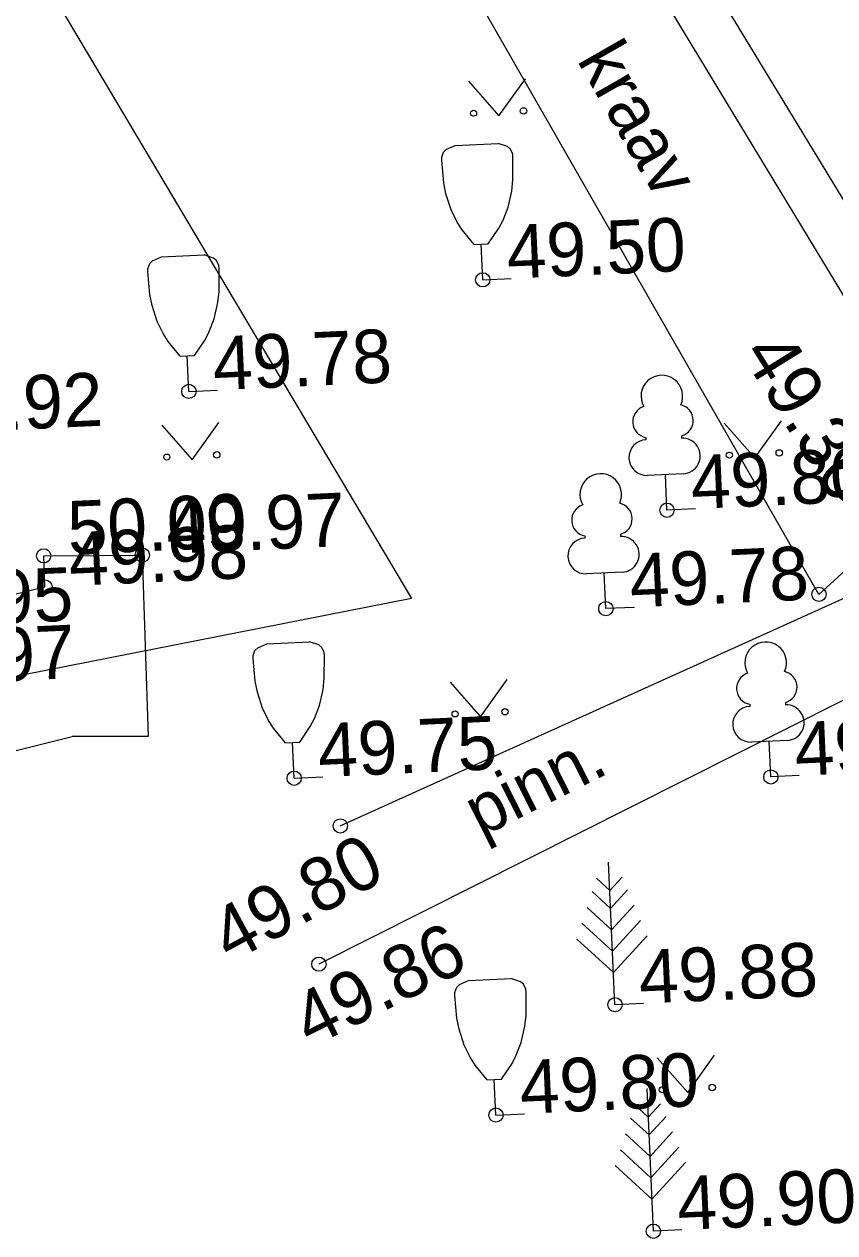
# Model space of a CAD drawing. Extents: x 641382 to 641746, y 6455043 to 6455939.
# Drawn here: x 641642.53 to 641653.88, y 6455504.72 to 6455521.65 of the extents above; entities that cross this region are included whole.
import ezdxf

# ---------------------------------------------------------------- set-up
doc = ezdxf.new("R2010")
doc.units = 0
for name, color, linetype in [('AIAD', 7, 'Continuous'), ('KQLVIKUD', 7, 'Continuous'), ('KRUNDIPIIR', 7, 'Continuous'), ('Level 13', 7, 'Continuous'), ('Level 15', 7, 'Continuous'), ('Level 16', 7, 'Continuous'), ('Level 20', 7, 'Continuous'), ('Level 27', 7, 'Continuous'), ('Level 30', 7, 'Continuous'), ('Level 39', 7, 'Continuous'), ('Level 40', 7, 'Continuous'), ('Level 5', 7, 'Continuous'), ('Level 6', 7, 'Continuous'), ('Level 63', 7, 'Continuous'), ('Level 8', 7, 'Continuous'), ('Level 9', 7, 'Continuous'), ('RESTKAEV', 7, 'Continuous')]:
    doc.layers.add(name, color=color, linetype=linetype)

# ---------------------------------------------------------------- blocks, each defined once
blk = doc.blocks.new('VKIT10')
at = {"layer": 'AIAD'}
for p, q in [((-300, 1900), (300, 1900)), ((-100, 500), (100, 500)), ((0, 0), (0, 500)), ((0, 0), (400, 0))]:
    blk.add_line(p, q, dxfattribs=at)
for points in [[(-100, 500), (-258.4, 712.96), (-322.92, 824.71), (-400, 1000), (-461.28, 1225.3), (-484.95, 1381.3), (-500, 1700), (-497.94, 1741.58), (-468.34, 1813.02), (-428.03, 1850.1), (-300, 1900)], [(100, 500), (258.4, 712.96), (322.92, 824.71), (400, 1000), (461.28, 1225.3), (484.95, 1381.3), (500, 1700), (497.94, 1741.58), (468.34, 1813.02), (428.03, 1850.1), (300, 1900)]]:
    blk.add_lwpolyline(points, dxfattribs=at)
blk = doc.blocks.new('VMAND8')
at = {"layer": 'Level 16'}
for p, q in [((0, 0), (0, 2000)), ((0, 1600), (-181.08, 1781.08)), ((0, 1600), (181.08, 1781.08)), ((0, 1350), (-248.65, 1598.65)), ((0, 1350), (248.65, 1598.65)), ((0, 1050), (-329.73, 1379.73)), ((0, 1050), (329.73, 1379.73)), ((0, 750), (-410.81, 1160.81)), ((0, 750), (410.81, 1160.81)), ((0, 450), (-491.89, 941.89)), ((0, 450), (491.89, 941.89)), ((400, 0), (0, 0))]:
    blk.add_line(p, q, dxfattribs=at)
blk = doc.blocks.new('VLAIP8')
at = {"layer": 'Level 8'}
for p, q in [((-250, 1032), (-250, 1000)), ((250, 1032), (250, 1000)), ((250, 500), (-250, 500)), ((0, 0), (0, 500)), ((400, 0), (0, 0))]:
    blk.add_line(p, q, dxfattribs=at)
for centre, radius, start, end in [((0, 1600), 292, 332.5799, 207.4201), ((-200, 1250), 224, 105.2441, 257.079), ((200, 1250), 224, 282.921, 74.7559), ((-250, 750), 250, 90, 270), ((250, 750), 250, 270, 90)]:
    blk.add_arc(centre, radius, start, end, dxfattribs=at)
blk = doc.blocks.new('VMUR13')
at = {"layer": 'RESTKAEV'}
for p, q in [((-403, 505), (0, 0)), ((0, 0), (397, 505))]:
    blk.add_line(p, q, dxfattribs=at)
for centre, radius in [((-353, 55), 42.8), ((347, 55), 45.2)]:
    blk.add_circle(centre, radius, dxfattribs=at)
blk = doc.blocks.new('PUNK10')
at = {"layer": 'KRUNDIPIIR'}
blk.add_circle((0, 0), 100, dxfattribs=at)
blk = doc.blocks.new('VLAIP6')
at = {"layer": 'AIAD'}
for p, q in [((-250, 1032), (-250, 1000)), ((250, 1032), (250, 1000)), ((250, 500), (-250, 500)), ((0, 0), (0, 500)), ((400, 0), (0, 0))]:
    blk.add_line(p, q, dxfattribs=at)
for centre, radius, start, end in [((0, 1600), 292, 332.5799, 207.4201), ((-200, 1250), 224, 105.2441, 257.079), ((200, 1250), 224, 282.921, 74.7559), ((-250, 750), 250, 90, 270), ((250, 750), 250, 270, 90)]:
    blk.add_arc(centre, radius, start, end, dxfattribs=at)
blk = doc.blocks.new('PUNK11')
at = {"layer": 'KQLVIKUD'}
blk.add_circle((0, 0), 100, dxfattribs=at)

msp = doc.modelspace()

# ---------------------------------------------------------------- linework, layer by layer
at = {"layer": 'Level 13'}
for p, q in [((641642.804, 6455514.205), (641642.804, 6455514.205)), ((641642.804, 6455514.205), (641642.804, 6455514.205)), ((641642.804, 6455514.205), (641642.804, 6455514.205)), ((641642.804, 6455514.205), (641642.804, 6455514.205)), ((641642.804, 6455514.205), (641642.804, 6455514.205)), ((641642.804, 6455514.205), (641642.804, 6455514.205)), ((641644.185, 6455514.216), (641644.185, 6455514.216)), ((641644.185, 6455514.216), (641644.185, 6455514.216)), ((641644.185, 6455514.216), (641644.185, 6455514.216)), ((641644.185, 6455514.216), (641644.185, 6455514.216)), ((641644.185, 6455514.216), (641644.185, 6455514.216)), ((641644.185, 6455514.216), (641644.185, 6455514.216)), ((641642.821, 6455513.769), (641642.821, 6455513.769)), ((641642.821, 6455513.769), (641642.821, 6455513.769)), ((641642.821, 6455513.769), (641642.821, 6455513.769)), ((641642.821, 6455513.769), (641642.821, 6455513.769)), ((641642.821, 6455513.769), (641642.821, 6455513.769)), ((641642.821, 6455513.769), (641642.821, 6455513.769))]:
    msp.add_line(p, q, dxfattribs=at)
msp.add_lwpolyline([(641637.444, 6455510.8), (641637.222, 6455510.089), (641634.311, 6455509.402), (641633.883, 6455511.438), (641636.674, 6455512.119), (641637.264, 6455511.624), (641640.4, 6455512.367), (641640.374, 6455513.174), (641642.821, 6455513.769), (641642.804, 6455514.205), (641644.185, 6455514.216)], dxfattribs=at)
msp.add_lwpolyline([(641637.444, 6455510.8), (641637.222, 6455510.089), (641634.311, 6455509.402), (641633.883, 6455511.438), (641636.674, 6455512.119), (641637.264, 6455511.624), (641640.4, 6455512.367), (641640.374, 6455513.174), (641642.821, 6455513.769), (641642.804, 6455514.205), (641644.185, 6455514.216)], dxfattribs=at)
at = {"layer": 'Level 15'}
for points in [[(641644.185, 6455514.216), (641644.265, 6455511.676), (641643.205, 6455511.677)], [(641644.185, 6455514.216), (641644.265, 6455511.676), (641643.205, 6455511.677)], [(641637.444, 6455510.8), (641640.602, 6455511.566), (641640.997, 6455511.124), (641643.239, 6455511.686)], [(641637.444, 6455510.8), (641640.602, 6455511.566), (641640.997, 6455511.124), (641643.239, 6455511.686)]]:
    msp.add_lwpolyline(points, dxfattribs=at)
at = {"layer": 'Level 30'}
for p, q in [((641655.924, 6455516.023), (641648.842, 6455527.689)), ((641646.957, 6455510.423), (641646.957, 6455510.423)), ((641646.957, 6455510.423), (641646.957, 6455510.423)), ((641646.957, 6455510.423), (641646.957, 6455510.423)), ((641646.657, 6455508.487), (641646.657, 6455508.487)), ((641646.657, 6455508.487), (641646.657, 6455508.487)), ((641646.657, 6455508.487), (641646.657, 6455508.487))]:
    msp.add_line(p, q, dxfattribs=at)
for points in [[(641646.957, 6455510.423), (641654.815, 6455513.976), (641655.924, 6455516.023)], [(641656.621, 6455514.404), (641654.698, 6455512.536), (641646.657, 6455508.487)]]:
    msp.add_lwpolyline(points, dxfattribs=at)
at = {"layer": 'Level 40'}
for p, q in [((641653.659, 6455513.666), (641646.658, 6455525.886)), ((641653.659, 6455513.666), (641646.658, 6455525.886)), ((641647.955, 6455513.608), (641647.955, 6455513.608)), ((641653.659, 6455513.666), (641653.659, 6455513.666)), ((641653.659, 6455513.666), (641653.659, 6455513.666)), ((641653.659, 6455513.666), (641653.659, 6455513.666)), ((641653.659, 6455513.666), (641653.659, 6455513.666)), ((641653.659, 6455513.666), (641653.659, 6455513.666)), ((641653.659, 6455513.666), (641653.659, 6455513.666))]:
    msp.add_line(p, q, dxfattribs=at)
msp.add_lwpolyline([(641627.214, 6455548.504), (641647.955, 6455513.608), (641600.067, 6455504.18), (641586.383, 6455526.467), (641585.088, 6455528.579)], close=True, dxfattribs=at)
msp.add_lwpolyline([(641653.659, 6455513.666), (641655.513, 6455515.36), (641648.438, 6455527.042), (641646.658, 6455525.886)], dxfattribs=at)
msp.add_lwpolyline([(641653.659, 6455513.666), (641655.513, 6455515.36), (641648.438, 6455527.042), (641646.658, 6455525.886)], dxfattribs=at)
at = {"layer": 'Level 8'}
for p, q in [((641648.952, 6455518.07), (641648.952, 6455518.07)), ((641648.952, 6455518.07), (641648.952, 6455518.07)), ((641648.952, 6455518.07), (641648.952, 6455518.07)), ((641648.952, 6455518.07), (641648.952, 6455518.07)), ((641648.952, 6455518.07), (641648.952, 6455518.07)), ((641648.952, 6455518.07), (641648.952, 6455518.07)), ((641644.837, 6455516.508), (641644.837, 6455516.508)), ((641644.837, 6455516.508), (641644.837, 6455516.508)), ((641644.837, 6455516.508), (641644.837, 6455516.508)), ((641644.837, 6455516.508), (641644.837, 6455516.508)), ((641644.837, 6455516.508), (641644.837, 6455516.508)), ((641644.837, 6455516.508), (641644.837, 6455516.508)), ((641651.531, 6455514.844), (641651.531, 6455514.844)), ((641651.531, 6455514.844), (641651.531, 6455514.844)), ((641651.531, 6455514.844), (641651.531, 6455514.844)), ((641651.531, 6455514.844), (641651.531, 6455514.844)), ((641651.531, 6455514.844), (641651.531, 6455514.844)), ((641651.531, 6455514.844), (641651.531, 6455514.844)), ((641650.676, 6455513.466), (641650.676, 6455513.466)), ((641650.676, 6455513.466), (641650.676, 6455513.466)), ((641650.676, 6455513.466), (641650.676, 6455513.466)), ((641650.676, 6455513.466), (641650.676, 6455513.466)), ((641650.676, 6455513.466), (641650.676, 6455513.466)), ((641650.676, 6455513.466), (641650.676, 6455513.466)), ((641646.311, 6455511.091), (641646.311, 6455511.091)), ((641646.311, 6455511.091), (641646.311, 6455511.091)), ((641646.311, 6455511.091), (641646.311, 6455511.091)), ((641646.311, 6455511.091), (641646.311, 6455511.091)), ((641646.311, 6455511.091), (641646.311, 6455511.091)), ((641646.311, 6455511.091), (641646.311, 6455511.091)), ((641652.985, 6455511.109), (641652.985, 6455511.109)), ((641652.985, 6455511.109), (641652.985, 6455511.109)), ((641652.985, 6455511.109), (641652.985, 6455511.109)), ((641652.985, 6455511.109), (641652.985, 6455511.109)), ((641652.985, 6455511.109), (641652.985, 6455511.109)), ((641652.985, 6455511.109), (641652.985, 6455511.109)), ((641650.803, 6455507.919), (641650.803, 6455507.919)), ((641650.803, 6455507.919), (641650.803, 6455507.919)), ((641650.803, 6455507.919), (641650.803, 6455507.919)), ((641650.803, 6455507.919), (641650.803, 6455507.919)), ((641650.803, 6455507.919), (641650.803, 6455507.919)), ((641650.803, 6455507.919), (641650.803, 6455507.919)), ((641649.136, 6455506.374), (641649.136, 6455506.374)), ((641649.136, 6455506.374), (641649.136, 6455506.374)), ((641649.136, 6455506.374), (641649.136, 6455506.374)), ((641649.136, 6455506.374), (641649.136, 6455506.374)), ((641649.136, 6455506.374), (641649.136, 6455506.374)), ((641649.136, 6455506.374), (641649.136, 6455506.374)), ((641651.341, 6455504.747), (641651.341, 6455504.747)), ((641651.341, 6455504.747), (641651.341, 6455504.747)), ((641651.341, 6455504.747), (641651.341, 6455504.747)), ((641651.341, 6455504.747), (641651.341, 6455504.747)), ((641651.341, 6455504.747), (641651.341, 6455504.747)), ((641651.341, 6455504.747), (641651.341, 6455504.747))]:
    msp.add_line(p, q, dxfattribs=at)
at = {"layer": 'Level 9'}
for p, q in [((641655.924, 6455516.023), (641648.842, 6455527.689)), ((641646.957, 6455510.423), (641646.957, 6455510.423)), ((641646.957, 6455510.423), (641646.957, 6455510.423)), ((641646.957, 6455510.423), (641646.957, 6455510.423)), ((641646.657, 6455508.487), (641646.657, 6455508.487)), ((641646.657, 6455508.487), (641646.657, 6455508.487)), ((641646.657, 6455508.487), (641646.657, 6455508.487))]:
    msp.add_line(p, q, dxfattribs=at)
for points in [[(641646.957, 6455510.423), (641654.815, 6455513.976), (641655.924, 6455516.023)], [(641656.621, 6455514.404), (641654.698, 6455512.536), (641646.657, 6455508.487)]]:
    msp.add_lwpolyline(points, dxfattribs=at)

# ---------------------------------------------------------------- block references
at = {"layer": 'Level 20', "xscale": 0.0009994242458242807, "yscale": 0.000999424245824281, "rotation": 2.5653181578468396}
for p in [(641649.178, 6455520.365), (641649.178, 6455520.365), (641644.883, 6455515.549), (641644.883, 6455515.549), (641652.759, 6455515.576), (641652.759, 6455515.576), (641648.919, 6455511.952), (641648.919, 6455511.952), (641651.821, 6455506.689), (641651.821, 6455506.689)]:
    msp.add_blockref('VMUR13', p, dxfattribs=at)
at = {"layer": 'Level 27', "xscale": 0.0009994242458242807, "yscale": 0.000999424245824281, "rotation": 2.5653181578468396}
for name, p in [('PUNK10', (641648.952, 6455518.07)), ('PUNK11', (641648.952, 6455518.07)), ('PUNK10', (641644.837, 6455516.508)), ('PUNK11', (641644.837, 6455516.508)), ('PUNK10', (641651.531, 6455514.844)), ('PUNK11', (641651.531, 6455514.844)), ('PUNK10', (641642.804, 6455514.205)), ('PUNK11', (641642.804, 6455514.205)), ('PUNK10', (641644.185, 6455514.216)), ('PUNK11', (641644.185, 6455514.216)), ('PUNK10', (641642.821, 6455513.769)), ('PUNK11', (641642.821, 6455513.769)), ('PUNK10', (641653.659, 6455513.666)), ('PUNK11', (641653.659, 6455513.666)), ('PUNK10', (641650.676, 6455513.466)), ('PUNK11', (641650.676, 6455513.466)), ('PUNK10', (641646.311, 6455511.091)), ('PUNK11', (641646.311, 6455511.091)), ('PUNK10', (641652.985, 6455511.109)), ('PUNK11', (641652.985, 6455511.109)), ('PUNK10', (641646.957, 6455510.423)), ('PUNK11', (641646.957, 6455510.423)), ('PUNK10', (641646.657, 6455508.487)), ('PUNK11', (641646.657, 6455508.487)), ('PUNK10', (641650.803, 6455507.919)), ('PUNK11', (641650.803, 6455507.919)), ('PUNK10', (641649.136, 6455506.374)), ('PUNK11', (641649.136, 6455506.374)), ('PUNK10', (641651.341, 6455504.747)), ('PUNK11', (641651.341, 6455504.747))]:
    msp.add_blockref(name, p, dxfattribs=at)
at = {"layer": 'Level 8', "xscale": 0.0009994242458242807, "yscale": 0.000999424245824281, "rotation": 2.5653181578468396}
for name, p in [('VKIT10', (641648.952, 6455518.07)), ('VKIT10', (641648.952, 6455518.07)), ('VKIT10', (641644.837, 6455516.508)), ('VKIT10', (641644.837, 6455516.508)), ('VLAIP8', (641651.531, 6455514.844)), ('VLAIP8', (641650.676, 6455513.466)), ('VKIT10', (641646.311, 6455511.091)), ('VKIT10', (641646.311, 6455511.091)), ('VLAIP8', (641652.985, 6455511.109)), ('VMAND8', (641650.803, 6455507.919)), ('VMAND8', (641650.803, 6455507.919)), ('VKIT10', (641649.136, 6455506.374)), ('VKIT10', (641649.136, 6455506.374)), ('VMAND8', (641651.341, 6455504.747)), ('VMAND8', (641651.341, 6455504.747))]:
    msp.add_blockref(name, p, dxfattribs=at)
at = {"layer": 'Level 9', "xscale": 0.0009994242458242807, "yscale": 0.000999424245824281, "rotation": 2.5653181578468396}
for p in [(641651.531, 6455514.844), (641650.676, 6455513.466), (641652.985, 6455511.109)]:
    msp.add_blockref('VLAIP6', p, dxfattribs=at)

# ---------------------------------------------------------------- texts
at = {"layer": 'Level 39'}
msp.add_text('pinn.', height=0.6996, rotation=26.7261, dxfattribs=at).set_placement((641648.926, 6455510.259))
msp.add_text('pinn.', height=0.6996, rotation=26.7261, dxfattribs=at).set_placement((641648.926, 6455510.259))
at = {"layer": 'Level 40'}
for s, height, rotation, p in [('kraav', 0.6996, 299.8105, (641650.262, 6455521.15)), ('kraav', 0.6996, 299.8105, (641650.262, 6455521.15)), ('49.36', 0.7496, 301.8612, (641652.563, 6455517.036))]:
    msp.add_text(s, height=height, rotation=rotation, dxfattribs=at).set_placement(p)
at = {"layer": 'Level 5'}
for s, rotation, p in [('49.78', 2.5653, (641645.187, 6455516.524)), ('49.78', 2.5653, (641645.187, 6455516.524)), ('49.92', 2.5653, (641641.14, 6455515.916)), ('49.92', 2.5653, (641641.14, 6455515.916)), ('49.80', 28.3205, (641645.415, 6455508.496)), ('49.80', 28.3205, (641645.415, 6455508.496)), ('49.86', 26.59, (641646.539, 6455507.31)), ('49.86', 26.59, (641646.539, 6455507.31))]:
    msp.add_text(s, height=0.7496, rotation=rotation, dxfattribs=at).set_placement(p)
at = {"layer": 'Level 6'}
msp.add_text('49.36', height=0.7496, rotation=301.8612, dxfattribs=at).set_placement((641652.563, 6455517.036))
at = {"layer": 'Level 63'}
for s, p in [('49.50', (641649.302, 6455518.086)), ('49.50', (641649.302, 6455518.086)), ('49.80', (641651.88, 6455514.86)), ('49.80', (641651.88, 6455514.86)), ('50.00', (641643.153, 6455514.221)), ('50.00', (641643.153, 6455514.221)), ('49.97', (641644.534, 6455514.232)), ('49.97', (641644.534, 6455514.232)), ('49.98', (641643.171, 6455513.784)), ('49.98', (641643.171, 6455513.784)), ('49.78', (641651.025, 6455513.482)), ('49.78', (641651.025, 6455513.482)), ('49.95', (641640.723, 6455513.189)), ('49.95', (641640.723, 6455513.189)), ('49.97', (641640.749, 6455512.382)), ('49.97', (641640.749, 6455512.382)), ('49.75', (641646.66, 6455511.106)), ('49.75', (641646.66, 6455511.106)), ('49.74', (641653.334, 6455511.124)), ('49.74', (641653.334, 6455511.124)), ('49.88', (641651.152, 6455507.934)), ('49.88', (641651.152, 6455507.934)), ('49.80', (641649.485, 6455506.39)), ('49.80', (641649.485, 6455506.39)), ('49.90', (641651.69, 6455504.763)), ('49.90', (641651.69, 6455504.763))]:
    msp.add_text(s, height=0.7496, rotation=2.5653, dxfattribs=at).set_placement(p)

doc.saveas('drawing.dxf')
